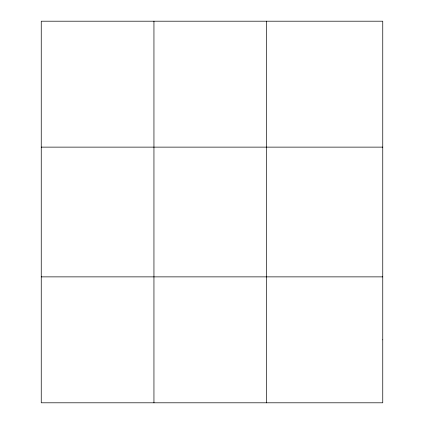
<?xml version="1.0" encoding="UTF-8"?>
<svg xmlns="http://www.w3.org/2000/svg" width="424" height="424" viewBox="0 0 424 424"><rect width="100%" height="100%" fill="white"/><g stroke="black" fill="none" stroke-linecap="round" stroke-linejoin="round"><path stroke-width="0.64" d="M153.944 402.8L153.944 21.2M266.643 402.8L266.643 21.2M41.245 147.128L382.755 147.128M41.245 276.872L382.755 276.872M382.755 339.836L382.755 402.8L41.245 402.8L41.245 21.2L382.755 21.2L382.755 339.836"/></g></svg>
